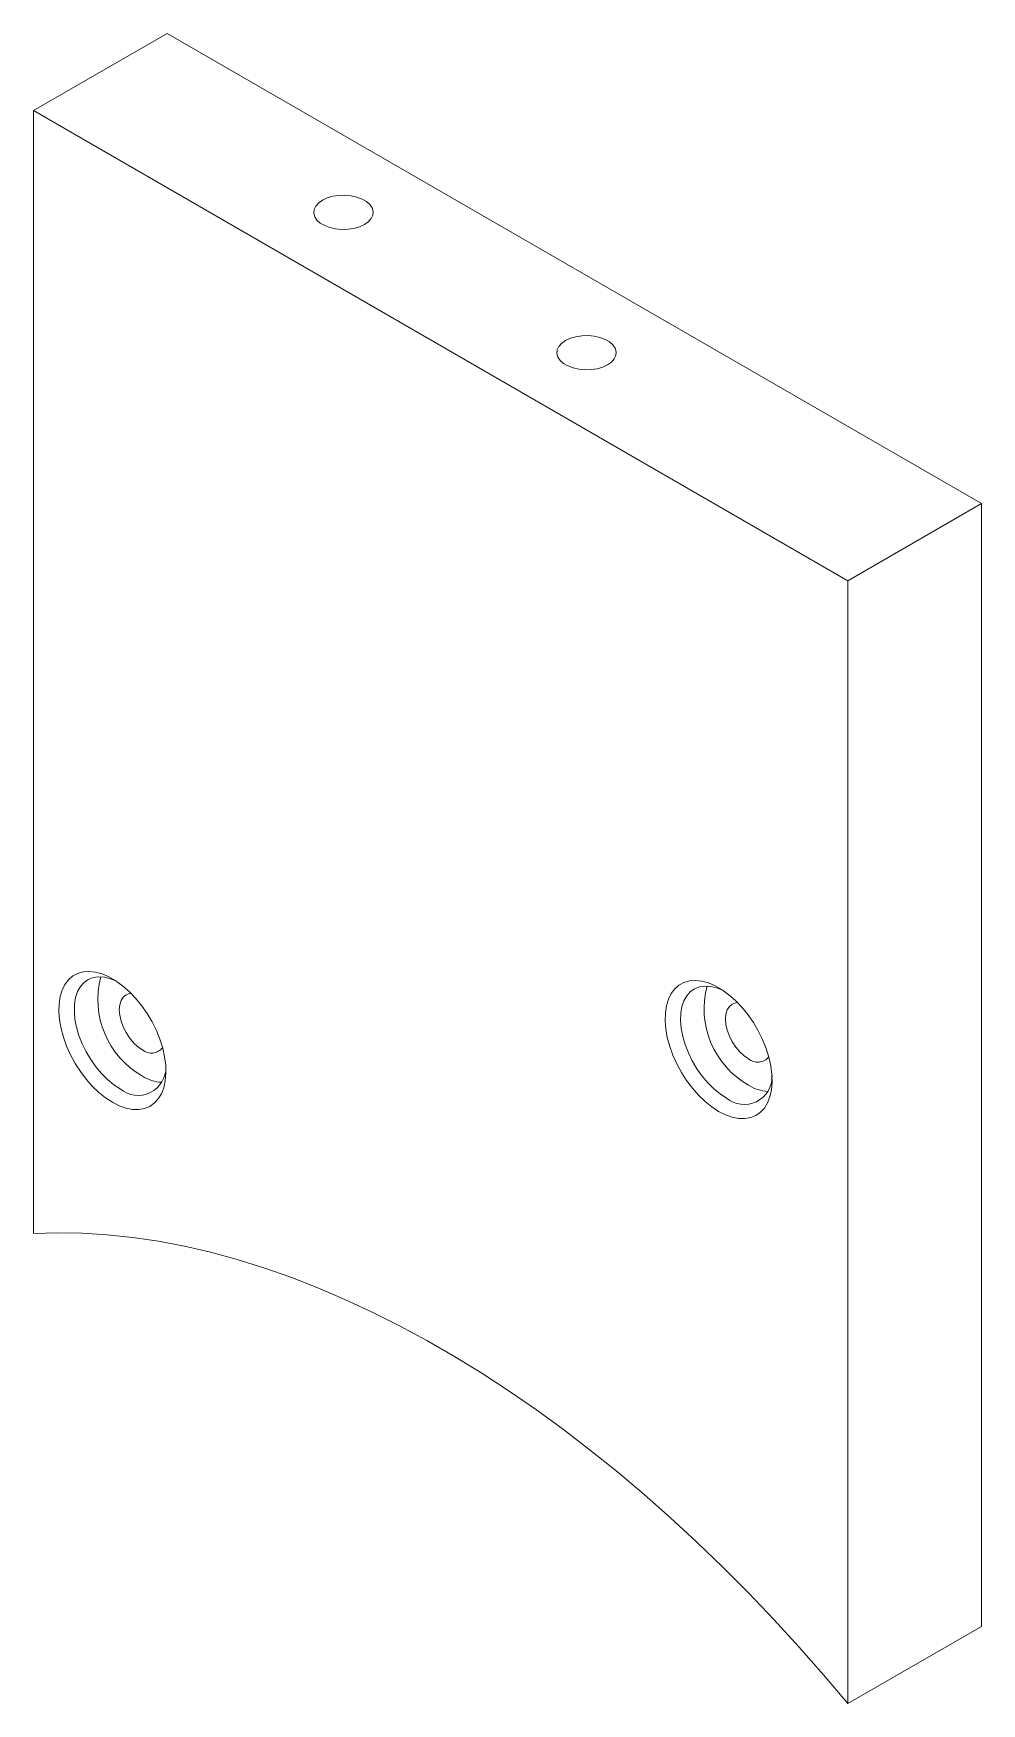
# Model space of a CAD drawing. Header units: millimetres. Extents: x 347 to 1094, y 752 to 999.
# Drawn here: x 1038.7 to 1093.8, y 751.7 to 848.8 of the extents above.
import ezdxf

# ---------------------------------------------------------------- set-up
doc = ezdxf.new("R2010")
doc.units = ezdxf.units.MM

msp = doc.modelspace()

# ---------------------------------------------------------------- linework, layer by layer
at = {"color": 7, "linetype": 'Continuous', "lineweight": 15}
for p, q in [((1046.431, 848.841), (1038.653, 844.351)), ((1093.807, 821.492), (1046.431, 848.841)), ((1038.653, 844.351), (1038.653, 779.028)), ((1086.029, 817.001), (1038.653, 844.351)), ((1093.807, 821.492), (1086.029, 817.001)), ((1093.807, 756.168), (1093.807, 821.492)), ((1086.029, 751.678), (1086.029, 817.001)), ((1093.807, 756.168), (1086.029, 751.678))]:
    msp.add_line(p, q, dxfattribs=at)
at = {"color": 7, "linetype": 'Continuous', "lineweight": 15, "flags": 128}
for points in [[(1055.463, 839.137), (1055.236, 838.975), (1055.072, 838.789), (1054.978, 838.588), (1054.959, 838.38), (1055.016, 838.174), (1055.145, 837.979), (1055.342, 837.805), (1055.597, 837.657), (1055.9, 837.544), (1056.237, 837.469), (1056.594, 837.436), (1056.954, 837.447), (1057.303, 837.501), (1057.625, 837.596), (1057.906, 837.727), (1058.133, 837.889), (1058.297, 838.075), (1058.39, 838.276), (1058.409, 838.484), (1058.353, 838.69), (1058.223, 838.885), (1058.027, 839.06), (1057.771, 839.207), (1057.468, 839.321), (1057.131, 839.395), (1056.775, 839.428), (1056.414, 839.417), (1056.065, 839.363), (1055.744, 839.268), (1055.463, 839.137)], [(1069.605, 830.973), (1069.378, 830.811), (1069.214, 830.625), (1069.12, 830.424), (1069.102, 830.216), (1069.158, 830.01), (1069.287, 829.815), (1069.484, 829.641), (1069.739, 829.493), (1070.042, 829.38), (1070.379, 829.305), (1070.736, 829.272), (1071.097, 829.283), (1071.445, 829.337), (1071.767, 829.432), (1072.048, 829.563), (1072.275, 829.725), (1072.439, 829.911), (1072.532, 830.112), (1072.551, 830.32), (1072.495, 830.526), (1072.365, 830.721), (1072.169, 830.896), (1071.913, 831.043), (1071.61, 831.156), (1071.273, 831.231), (1070.917, 831.264), (1070.556, 831.253), (1070.207, 831.199), (1069.886, 831.104), (1069.605, 830.973)], [(1043.249, 786.658), (1043.648, 786.458), (1044.039, 786.32), (1044.418, 786.246), (1044.778, 786.239), (1045.112, 786.297), (1045.416, 786.42), (1045.685, 786.607), (1045.913, 786.853), (1046.098, 787.155), (1046.236, 787.508), (1046.325, 787.906), (1046.363, 788.343), (1046.35, 788.811), (1046.286, 789.303), (1046.173, 789.81), (1046.011, 790.325), (1045.804, 790.839), (1045.555, 791.343), (1045.269, 791.829), (1044.949, 792.29), (1044.601, 792.717), (1044.231, 793.103), (1043.845, 793.443), (1043.449, 793.73), (1043.05, 793.961), (1042.654, 794.13), (1042.268, 794.236), (1041.898, 794.277), (1041.55, 794.252), (1041.23, 794.161), (1040.943, 794.006), (1040.694, 793.789), (1040.487, 793.514), (1040.326, 793.186), (1040.212, 792.809), (1040.148, 792.391), (1040.136, 791.938), (1040.174, 791.457), (1040.263, 790.956), (1040.401, 790.444), (1040.585, 789.929), (1040.814, 789.419), (1041.082, 788.923), (1041.386, 788.448), (1041.72, 788.004), (1042.08, 787.596), (1042.459, 787.232), (1042.851, 786.918), (1043.249, 786.658)], [(1043.483, 793.708), (1043.144, 793.846), (1042.786, 793.935), (1042.446, 793.956), (1042.131, 793.91), (1041.846, 793.799), (1041.597, 793.623), (1041.389, 793.387), (1041.226, 793.095), (1041.111, 792.753), (1041.047, 792.367), (1041.034, 791.946), (1041.072, 791.496), (1041.162, 791.027), (1041.302, 790.549), (1041.488, 790.069), (1041.717, 789.599), (1041.984, 789.146), (1042.285, 788.72), (1042.614, 788.328), (1042.963, 787.98), (1043.327, 787.68), (1043.698, 787.436)], [(1044.342, 792.993), (1044.245, 792.981), (1044.042, 792.906), (1043.875, 792.767), (1043.751, 792.571), (1043.675, 792.324), (1043.649, 792.036), (1043.675, 791.719), (1043.751, 791.384), (1043.875, 791.045), (1044.042, 790.713), (1044.245, 790.403), (1044.478, 790.126), (1044.729, 789.892), (1044.991, 789.711)], [(1078.513, 786.127), (1078.911, 785.926), (1079.303, 785.788), (1079.682, 785.715), (1080.041, 785.707), (1080.376, 785.766), (1080.68, 785.889), (1080.948, 786.075), (1081.177, 786.321), (1081.361, 786.624), (1081.499, 786.977), (1081.588, 787.375), (1081.626, 787.811), (1081.613, 788.279), (1081.55, 788.771), (1081.436, 789.279), (1081.275, 789.794), (1081.068, 790.307), (1080.819, 790.811), (1080.532, 791.298), (1080.212, 791.758), (1079.864, 792.185), (1079.494, 792.572), (1079.108, 792.911), (1078.712, 793.199), (1078.313, 793.429), (1077.917, 793.599), (1077.531, 793.705), (1077.161, 793.746), (1076.813, 793.72), (1076.493, 793.629), (1076.206, 793.474), (1075.958, 793.257), (1075.751, 792.983), (1075.589, 792.654), (1075.475, 792.278), (1075.412, 791.86), (1075.399, 791.406), (1075.437, 790.925), (1075.526, 790.425), (1075.664, 789.912), (1075.849, 789.397), (1076.077, 788.887), (1076.345, 788.391), (1076.649, 787.917), (1076.984, 787.472), (1077.344, 787.065), (1077.722, 786.701), (1078.114, 786.386), (1078.513, 786.127)], [(1078.746, 793.176), (1078.407, 793.315), (1078.05, 793.403), (1077.71, 793.424), (1077.394, 793.379), (1077.11, 793.267), (1076.861, 793.092), (1076.653, 792.856), (1076.49, 792.564), (1076.375, 792.222), (1076.31, 791.836), (1076.297, 791.414), (1076.336, 790.965), (1076.426, 790.496), (1076.565, 790.017), (1076.751, 789.538), (1076.98, 789.067), (1077.248, 788.614), (1077.549, 788.188), (1077.877, 787.797), (1078.227, 787.448), (1078.591, 787.149), (1078.962, 786.904)], [(1079.606, 792.462), (1079.509, 792.45), (1079.305, 792.374), (1079.138, 792.236), (1079.014, 792.039), (1078.938, 791.792), (1078.912, 791.505), (1078.938, 791.188), (1079.014, 790.853), (1079.138, 790.513), (1079.305, 790.182), (1079.509, 789.871), (1079.741, 789.594), (1079.993, 789.361), (1080.255, 789.18)], [(1038.653, 779.028), (1040.064, 779.07), (1041.498, 779.046), (1042.953, 778.955), (1044.429, 778.798), (1045.924, 778.575), (1047.435, 778.286), (1048.962, 777.932), (1050.503, 777.512), (1052.057, 777.027), (1053.621, 776.479), (1055.194, 775.866), (1056.774, 775.191), (1058.361, 774.453), (1059.951, 773.653), (1061.544, 772.793), (1063.138, 771.873), (1064.731, 770.894), (1066.322, 769.857), (1067.908, 768.763), (1069.488, 767.614), (1071.062, 766.41), (1072.626, 765.153), (1074.179, 763.844), (1075.72, 762.485), (1077.247, 761.076), (1078.759, 759.62), (1080.253, 758.117), (1081.729, 756.57), (1083.185, 754.98), (1084.618, 753.349), (1086.029, 751.678)]]:
    msp.add_lwpolyline(points, dxfattribs=at)
at = {"color": 7, "linetype": 'Continuous', "lineweight": 15}
for centre, radius, start, end in [((1047.537, 792.641), 5.135, 165.16834, 240.27336), ((1082.801, 792.11), 5.135, 165.16834, 240.27336), ((1045.519, 790.351), 0.829, 230.51547, 321.36411), ((1080.782, 789.82), 0.829, 230.51547, 321.36411), ((1044.736, 788.681), 1.621, 230.20684, 1.77477), ((1046.269, 790.225), 2.409, 237.96532, 266.34619), ((1079.999, 788.15), 1.621, 230.20684, 1.77477), ((1081.533, 789.693), 2.409, 237.96532, 266.34619)]:
    msp.add_arc(centre, radius, start, end, dxfattribs=at)

doc.saveas('drawing.dxf')
